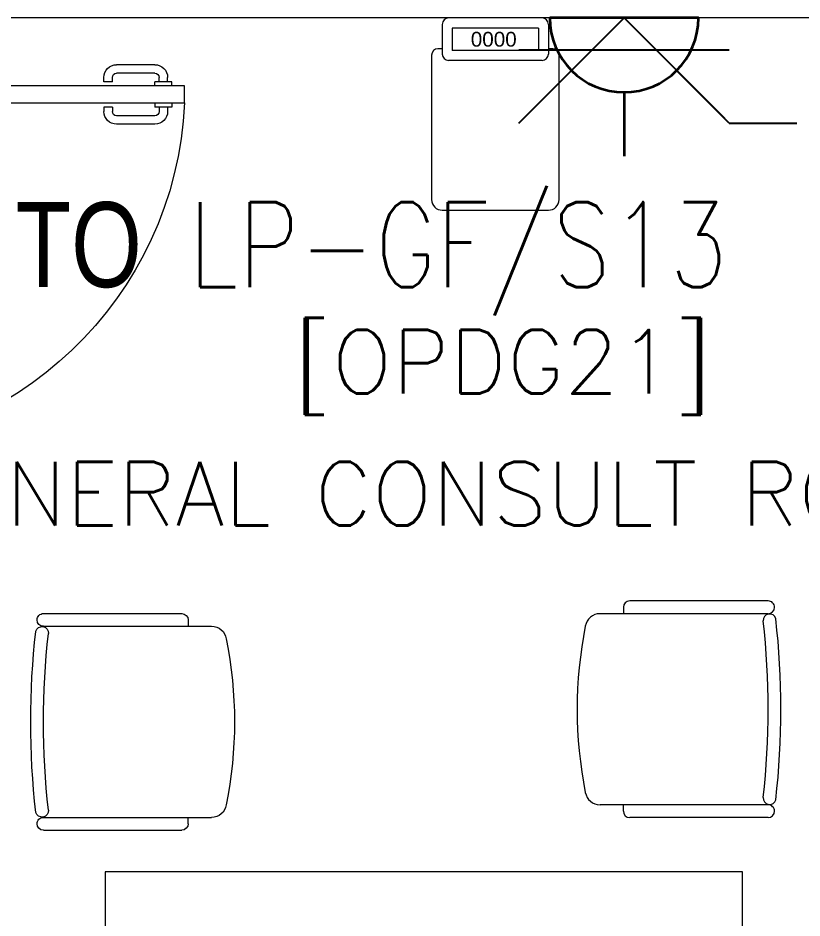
# Model space of a CAD drawing. Header units: inches. Extents: x -12418 to 57169, y -29325 to 19878.
# Drawn here: x 20165 to 22010, y -12176 to -10057 of the extents above; entities that cross this region are included whole.
import ezdxf
from ezdxf import colors
from ezdxf.entities.mleader import LeaderData, LeaderLine
from ezdxf.enums import TextEntityAlignment as Align
from ezdxf.math import Vec2, Vec3

# ---------------------------------------------------------------- set-up
doc = ezdxf.new("R2010")
doc.units = ezdxf.units.IN
doc.header["$LTSCALE"] = 25
doc.header["$MEASUREMENT"] = 0
doc.linetypes.add('DASHDOT', pattern=[25.4, 12.7, -6.35, 0, -6.35])
doc.linetypes.add('HIDDEN', pattern=[9.525, 6.35, -3.175])
doc.layers.get('0').update_dxf_attribs({"color": 8})
doc.layers.get('Defpoints').update_dxf_attribs({"color": 8})
for name, color, linetype, lineweight in [('00-Ground Floor$0$72_EGR_BASE_TEXT', 252, 'Continuous', 5), ('00-Ground Floor$0$LOADING', 253, 'Continuous', 5), ('00-Ground Floor$0$Walls', 251, 'Continuous', 5), ('00-Ground Floor$0$Wooden Joinery', 251, 'Continuous', 5), ('E-LITE-CIRC @ 100', 6, 'Continuous', 25), ('E-LITE-CLNG-CNDT', 6, 'DASHDOT', 35), ('E-LITE-EXIT-NUMB', 6, 'Continuous', 25), ('E-POWR-FLOR-CNDT', 6, 'HIDDEN', 25), ('E-POWR-WALL @ 100', 4, 'Continuous', 35)]:
    doc.layers.add(name, color=color, linetype=linetype, lineweight=lineweight)
doc.styles.add('00-Ground Floor$0$SIMPLEX', font='SIMPLEX.shx', dxfattribs={"height": 150})
doc.styles.add('00-Ground Floor$0$Standard', font='arial.ttf')
doc.styles.add('DC_Simplex', font='SIMPLEX.shx', dxfattribs={"width": 0.7})

# ---------------------------------------------------------------- blocks, each defined once
blk = doc.blocks.new('00-Ground Floor$0$A$C72370EFE')
at = {"layer": '00-Ground Floor$0$Wooden Joinery'}
for p, q in [((-0.01, -0.04), (-0.02, -0.04)), ((-0.01, -0.03), (-0.01, -0.07)), ((0, -0.03), (-0.01, -0.03)), ((0.04, -0.03), (0.05, -0.03)), ((0.05, -0.03), (0.05, -0.07)), ((0.05, -0.04), (0.06, -0.04)), ((-0.01, -0.06), (-0.02, -0.06)), ((0.05, -0.06), (0.06, -0.06)), ((-0.05, -0.07), (-0.05, -0.16)), ((-0.03, -0.07), (-0.03, -0.16)), ((0, -0.07), (-0.01, -0.07)), ((0.04, -0.07), (0.05, -0.07)), ((0.07, -0.07), (0.07, -0.16)), ((0.09, -0.07), (0.09, -0.16)), ((-0.01, -0.17), (-0.02, -0.17)), ((-0.01, -0.19), (-0.02, -0.19)), ((-0.01, -0.17), (-0.01, -0.19)), ((0.05, -0.17), (0.06, -0.17)), ((0.05, -0.17), (0.05, -0.19)), ((0.05, -0.19), (0.06, -0.19))]:
    blk.add_line(p, q, dxfattribs=at)
for centre, radius, start, end in [((-0.02, -0.07), 0.03, 90, 180), ((0.06, -0.07), 0.03, 0, 90), ((-0.02, -0.07), 0.01, 90, 180), ((0.06, -0.07), 0.01, 0, 90), ((-0.02, -0.16), 0.03, 180, 270), ((-0.02, -0.16), 0.01, 180, 270), ((0.06, -0.16), 0.01, 270, 0), ((0.06, -0.16), 0.03, 270, 0)]:
    blk.add_arc(centre, radius, start, end, dxfattribs=at)
blk = doc.blocks.new('00-Ground Floor$0$A$C5DAD61B4')
at = {"layer": '00-Ground Floor$0$Wooden Joinery'}
for points in [[(80, 959.1), (80, 969.1), (10, 979.1), (10, 959.1)], [(940, 959.1), (940, 969.1), (1010, 979.1), (1010, 959.1)], [(70, 859.1), (70, 849.1), (0, 839.1), (0, 859.1)], [(120, 859.1), (120, 0), (80, 0), (80, 859.1)], [(950, 859.1), (950, 849.1), (1020, 839.1), (1020, 859.1)]]:
    blk.add_lwpolyline(points, close=True, dxfattribs=at)
for points in [[(45, 859.1), (45, 959.1), (20, 959.1), (20, 859.1), (45, 859.1)], [(45, 859.1), (80, 859.1), (80, 899.1), (90, 899.1), (90, 959.1), (45, 959.1), (45, 859.1)], [(975, 859.1), (940, 859.1), (940, 899.1), (930, 899.1), (930, 959.1), (975, 959.1), (975, 859.1)], [(975, 859.1), (975, 959.1), (1000, 959.1), (1000, 859.1), (975, 859.1)]]:
    blk.add_lwpolyline(points, dxfattribs=at)
blk.add_arc((80, 859.1), 860, 272.666, 0, dxfattribs=at)
at = {"layer": '00-Ground Floor$0$Wooden Joinery', "xscale": 999.9999999998854, "yscale": 999.9999999998854, "zscale": 999.9999999998854, "rotation": 180}
blk.add_blockref('00-Ground Floor$0$A$C72370EFE', (120, 0), dxfattribs=at)
blk = doc.blocks.new('00-Ground Floor$0$GF21016-P')
at = {"layer": '00-Ground Floor$0$LOADING', "extrusion": (-1.24384e-09, -1.20261e-09, -1)}
for p, q in [((0.0128, 0.0179), (0.0128, 0.4136)), ((0.4628, 0.0179), (0.4628, 0.4136)), ((-0.0172, 0.0179), (-0.0172, 0.3435)), ((-0.0022, 0.3585), (0.0128, 0.3585)), ((0.4778, 0.3585), (0.4628, 0.3585)), ((0.4928, 0.0179), (0.4928, 0.3435)), ((0.4778, 0.0029), (0.4778, 0.0029))]:
    blk.add_line(p, q, dxfattribs=at)
for centre, radius, start, end in [((-0.2378, -0.5362), 1.0036, 78.7568, 101.2432), ((-0.0478, 0.4136), 0.035, 0, 80.6557), ((-0.4278, 0.4136), 0.035, 99.3443, 180), ((0.0022, 0.3435), 0.015, 0, 90), ((-0.4778, 0.3435), 0.015, 90, 180), ((-0.0284, 0.0145), 0.015, 284.3864, 95.5209), ((-0.2378, 1.8928), 1.8749, 263.6341, 276.3659), ((-0.4471, 0.0145), 0.015, 84.4791, 255.6136), ((0.0022, 0.0179), 0.015, 270, 0), ((0.0022, 0.0179), 0.015, 180, 270), ((-0.2378, 1.8734), 1.8855, 263.5119, 276.4881), ((-0.4778, 0.0179), 0.015, 270, 0), ((-0.4778, 0.0179), 0.015, 180, 270)]:
    blk.add_arc(centre, radius, start, end, dxfattribs=at)
blk = doc.blocks.new('00-Ground Floor$0$HF13461A-P')
at = {"layer": '00-Ground Floor$0$LOADING'}
for p, q in [((0.2579, 0.4503), (0.0379, 0.4503)), ((0.0229, 0.4353), (0.0229, 0.3653)), ((0.2493, 0.4266), (0.0466, 0.4266)), ((0.0466, 0.4266), (0.0466, 0.3739)), ((0.2493, 0.4266), (0.2493, 0.3739)), ((0.2729, 0.4353), (0.2729, 0.3653)), ((-0.0021, 0.3628), (-0.0021, 0.0228)), ((0.0229, 0.3778), (0.0129, 0.3778)), ((0.2493, 0.3739), (0.0466, 0.3739)), ((0.2829, 0.3778), (0.2729, 0.3778)), ((0.2979, 0.0228), (0.2979, 0.3628)), ((0.2579, 0.3503), (0.0379, 0.3503)), ((0.0229, -0.0022), (0.2729, -0.0022))]:
    blk.add_line(p, q, dxfattribs=at)
for centre, radius, start, end in [((0.0379, 0.4353), 0.015, 90, 180), ((0.2579, 0.4353), 0.015, 0, 90), ((0.0129, 0.3628), 0.015, 90, 180), ((0.0379, 0.3653), 0.015, 180, 270), ((0.2579, 0.3653), 0.015, 270, 0), ((0.2829, 0.3628), 0.015, 0, 90), ((0.0229, 0.0228), 0.025, 180, 270), ((0.2729, 0.0228), 0.025, 270, 0)]:
    blk.add_arc(centre, radius, start, end, dxfattribs=at)
at = {"layer": '00-Ground Floor$0$LOADING', "style": '00-Ground Floor$0$Standard'}
blk.add_text('0000', height=0.03477, dxfattribs=at).set_placement((0.0901, 0.3829))
blk = doc.blocks.new('00-Ground Floor')
at = {"layer": '00-Ground Floor$0$LOADING', "elevation": 0}
blk.add_lwpolyline([(21869.7, -12817.4), (21869.7, -12067.4), (20369.7, -12067.4), (20369.7, -12817.4)], close=True, dxfattribs=at)
at = {"layer": '00-Ground Floor$0$Walls'}
blk.add_line((23849.5, -10057.4, 0), (19697.7, -10057.4, 0), dxfattribs=at)
at = {"layer": '00-Ground Floor$0$LOADING', "lineweight": 0, "xscale": 1000, "yscale": 1000, "zscale": 1000}
blk.add_blockref('00-Ground Floor$0$HF13461A-P', (21140.1, -10507.7, 0), dxfattribs=at)
at = {"layer": '00-Ground Floor$0$LOADING', "extrusion": (-2.24019e-05, -2.67576e-11, 1), "xscale": -1000.000000000004, "yscale": 1000.000000000004, "zscale": -1000.000000000004, "rotation": 90.00002511235276}
blk.add_blockref('00-Ground Floor$0$GF21016-P', (21947.9, -11447, -0.5), dxfattribs=at)
at = {"layer": '00-Ground Floor$0$LOADING', "extrusion": (-1.86519e-05, -4.75185e-05, 1), "xscale": 1000.000000000001, "yscale": 1000.000000000001, "zscale": -1000.000000000001, "rotation": 269.9999749024568}
blk.add_blockref('00-Ground Floor$0$GF21016-P', (20206.7, -11476.7, 0.1), dxfattribs=at)
at = {"layer": '00-Ground Floor$0$Wooden Joinery', "xscale": -1, "rotation": 90}
blk.add_blockref('00-Ground Floor$0$A$C5DAD61B4', (20556.8, -10137.4, 0), dxfattribs=at)
at = {"layer": '00-Ground Floor$0$72_EGR_BASE_TEXT', "char_height": 150, "attachment_point": 2, "style": '00-Ground Floor$0$SIMPLEX'}
for s, insert in [('[OPDG21]', (21305.4, -10791.7, 0)), ('GENERAL CONSULT ROOM (5)', (21364.3, -11102.3))]:
    blk.add_mtext(s, dxfattribs=dict(at, insert=insert))
blk = doc.blocks.new('*U35')
blk.add_line((1.75, 0), (3.25, 0))
blk.add_lwpolyline([(0, -1.75, 1), (0, 1.75)], format="xyb", close=True)
at = {"layer": 'Defpoints'}
for p, q in [((2.475, 2.475), (0, 0)), ((0.758, 2.475), (0.758, -2.475)), ((2.475, -2.475), (0, 0))]:
    blk.add_line(p, q, dxfattribs=at)
at = {"layer": 'E-LITE-EXIT-NUMB', "style": 'DC_Simplex', "width": 0.7, "flags": 8}
blk.add_attdef('TYPE', text='', height=2, rotation=360, dxfattribs=at).set_placement((-2.682, 5.238), align=Align.RIGHT)
blk.add_attdef('CIRCUIT', (2.682, 5.238), '', height=2, rotation=360, dxfattribs=at)
blk = doc.blocks.new('ARR0W')
at = {"color": 45}
blk.add_ellipse((0, 0), major_axis=(0.4, 0), ratio=0.4, dxfattribs=at)
at = {"color": 45, "ltscale": 0.5}
blk.add_solid([(-1.4, 0.167), (-0.4, 0), (-1.4, -0.167)], dxfattribs=at)

msp = doc.modelspace()

# ---------------------------------------------------------------- linework, layer by layer
at = {"layer": 'E-POWR-FLOR-CNDT', "elevation": 0}
msp.add_lwpolyline([(21714.7, -10181.2), (21838.4, -10304.9), (23527, -10304.9, -0.414214), (23602, -10379.9), (23602, -10599.2), (23725.8, -10722.9)], format="xyb", dxfattribs=at)

# ---------------------------------------------------------------- block references
at = {"layer": 'E-LITE-CLNG-CNDT'}
msp.add_blockref('00-Ground Floor', (0, 0), dxfattribs=at)
at = {"layer": 'E-POWR-WALL @ 100', "xscale": 100, "yscale": 100, "zscale": 100, "rotation": 270}
msp.add_blockref('*U35', (21590.9, -10057.4, 0), dxfattribs=at)

# ---------------------------------------------------------------- leaders
at = {"layer": 'E-LITE-CIRC @ 100'}
ml = msp.add_multileader_mtext('Standard', dxfattribs=at)
ml.set_content('{\\Fdc_el_romans|c0;\\W0.8;TO\\Fromans|c0; \\Fsimplex|c0;LP-GF/S13}', color=256, style='DC_Simplex')
ml.set_leader_properties()
ml.set_arrow_properties(name='ARR0W')
ml.build(insert=Vec2(0, 0))
ml.multileader.update_dxf_attribs({"dogleg_length": 200, "arrow_head_size": 140, "scale": 100})
ctx = ml.context
ctx.base_point, ctx.scale, ctx.char_height, ctx.arrow_head_size, ctx.landing_gap_size, ctx.plane_origin, ctx.plane_x_axis, ctx.plane_y_axis = Vec3(20019.1, -10624.4, 0), 100, 200, 140, 140, Vec3(38003.2, -17278.5, 0), Vec3(1, 0.000001, 0), Vec3(-0.000001, 1, 0)
notes = []
notes.append((ctx, [(0, (1, 1, 0), (19910.3, -10624.4, 0), (1, 0.000001, 0), 108.8, [(0, [(19363, -10943.8, 0)], 0, [])])]))
ctx.mtext.insert, ctx.mtext.text_direction, ctx.mtext.rotation, ctx.mtext.flow_direction = Vec3(20159.1, -10491, 0), Vec3(1, 0.000001, 0), 0.000001, 5
for ctx, leaders in notes:
    for number, flags, end, landing, length, lines in leaders:
        leader = LeaderData()
        leader.index, (leader.has_last_leader_line, leader.has_dogleg_vector, leader.attachment_direction) = number, flags
        leader.last_leader_point, leader.dogleg_vector, leader.dogleg_length = Vec3(end), Vec3(landing), length
        for number, points, colour, breaks in lines:
            line = LeaderLine()
            line.index, line.vertices, line.color, line.breaks = number, Vec3.list(points), colors.encode_raw_color(colour), breaks
            leader.lines.append(line)
        ctx.leaders.append(leader)

doc.saveas('drawing.dxf')
